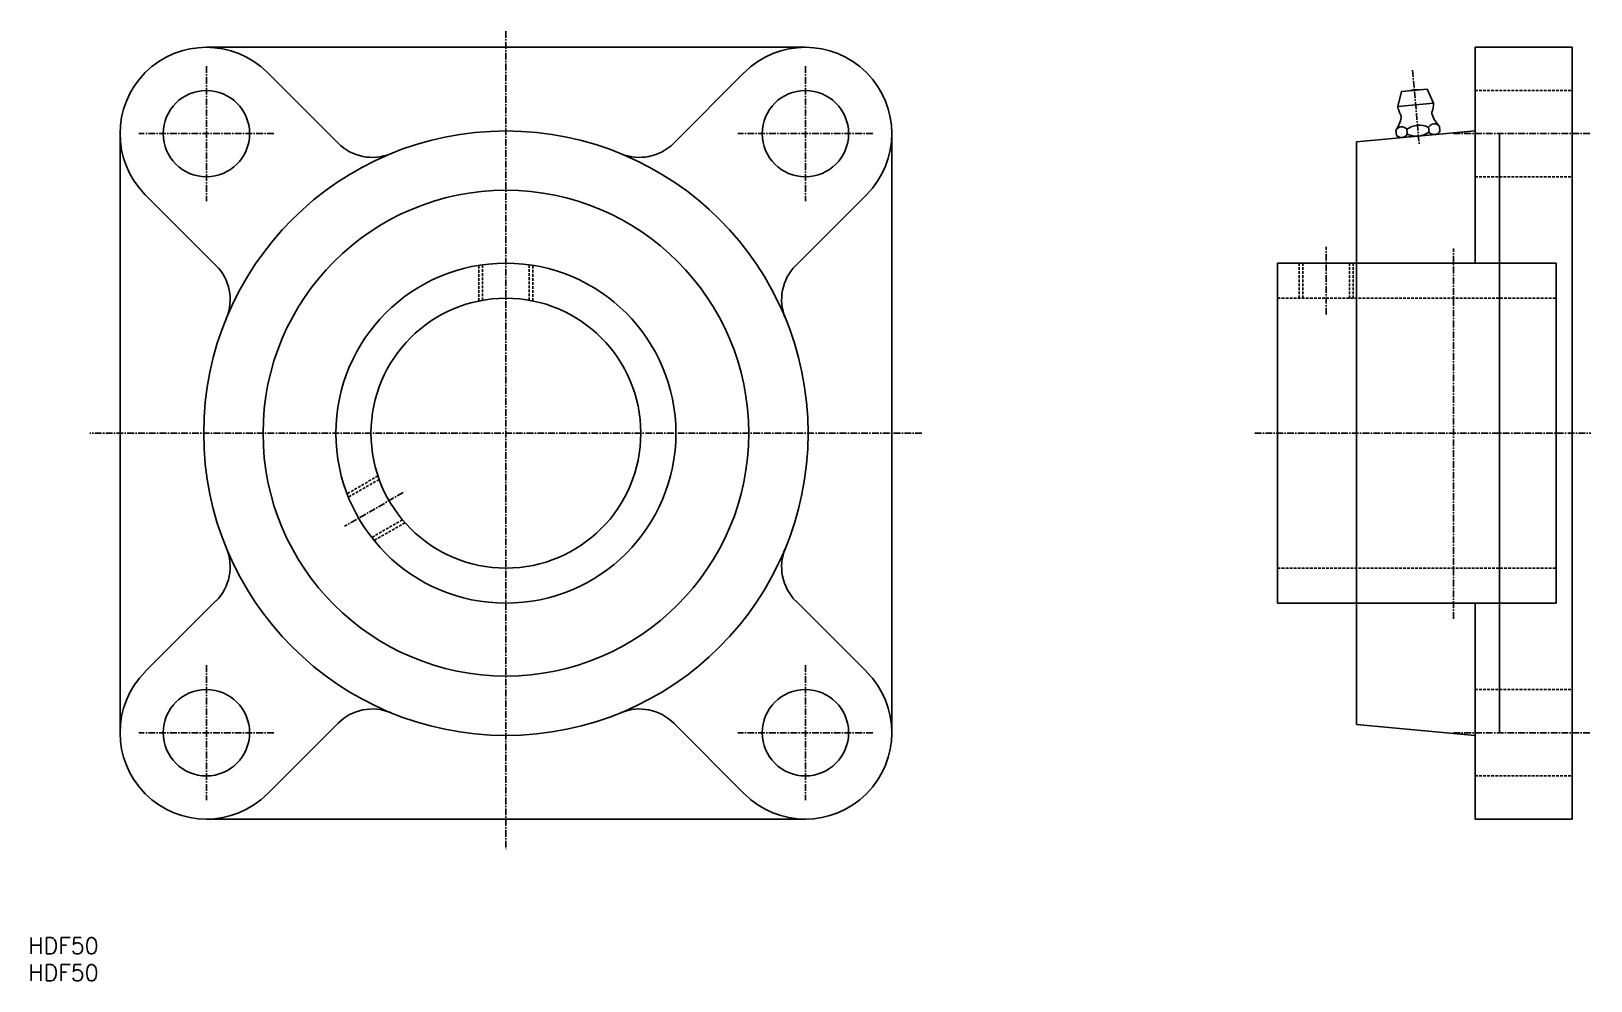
# Model space of a CAD drawing. Extents: x 45 to 334, y 37 to 213.
import ezdxf
from ezdxf.enums import TextEntityAlignment as Align

# ---------------------------------------------------------------- set-up
doc = ezdxf.new("R2010")
doc.units = 0
doc.linetypes.add('CENTER', pattern=[2, 1.25, -0.25, 0.25, -0.25])
doc.linetypes.add('DASHED', pattern=[0.75, 0.5, -0.25])
doc.layers.get('0').update_dxf_attribs({"linetype": 'CONTINUOUS'})
doc.layers.add('CENTER', color=1, linetype='CENTER')
doc.styles.get("Standard").update_dxf_attribs({"font": 'txt.shx', "bigfont": 'extfont.shx'})

msp = doc.modelspace()

# ---------------------------------------------------------------- linework, layer by layer
at = {"color": 7, "linetype": 'CONTINUOUS'}
for p, q in [((77.76, 210.26), (188.76, 210.26)), ((312.86, 210.26), (330.86, 210.26)), ((312.86, 210.26), (312.86, 170.26)), ((330.86, 210.26), (330.86, 67.26)), ((102.16, 192.48), (89.07, 205.58)), ((177.44, 205.58), (164.35, 192.48)), ((299.2, 202.06), (303.98, 202.49)), ((303.98, 202.49), (305.12, 199.89)), ((298.55, 199.29), (299.2, 202.06)), ((298.55, 199.29), (305.12, 199.89)), ((61.76, 83.26), (61.76, 194.26)), ((204.76, 83.26), (204.76, 194.26)), ((290.86, 192.76), (312.86, 194.76)), ((298.19, 194.91), (298.28, 193.97)), ((299.07, 193.52), (305.64, 194.11)), ((300.21, 195.1), (300.29, 194.16)), ((302.36, 193.81), (302.36, 193.81)), ((302.36, 193.81), (302.36, 193.81)), ((304.24, 195.46), (304.33, 194.52)), ((306.26, 195.64), (306.34, 194.7)), ((317.36, 194.26), (317.36, 83.26)), ((290.86, 84.76), (290.86, 192.76)), ((66.44, 182.95), (79.54, 169.86)), ((186.98, 169.86), (200.07, 182.95)), ((276.26, 170.26), (327.86, 170.26)), ((276.26, 107.26), (276.26, 170.26)), ((327.86, 107.26), (327.86, 170.26)), ((79.54, 107.67), (66.44, 94.58)), ((200.07, 94.58), (186.98, 107.67)), ((327.86, 107.26), (276.26, 107.26)), ((312.86, 67.26), (312.86, 107.26)), ((89.07, 71.95), (102.16, 85.04)), ((164.35, 85.04), (177.44, 71.95)), ((312.86, 82.76), (290.86, 84.76)), ((77.76, 67.26), (188.76, 67.26)), ((330.86, 67.26), (312.86, 67.26))]:
    msp.add_line(p, q, dxfattribs=at)
at = {"color": 3, "linetype": 'DASHED'}
for p, q in [((312.86, 202.26), (330.86, 202.26)), ((312.86, 186.26), (330.86, 186.26)), ((128.24, 163.25), (128.24, 169.86)), ((128.92, 163.38), (128.92, 169.96)), ((137.56, 163.39), (137.56, 169.97)), ((138.24, 163.26), (138.24, 169.87)), ((280.26, 163.76), (280.26, 170.26)), ((280.93, 163.76), (280.93, 170.26)), ((289.58, 163.76), (289.58, 170.26)), ((290.26, 163.76), (290.26, 170.26)), ((276.26, 163.76), (327.86, 163.76)), ((109.54, 130.84), (103.82, 127.54)), ((109.77, 130.19), (104.07, 126.9)), ((114.1, 122.71), (108.4, 119.42)), ((114.54, 122.18), (108.82, 118.88)), ((276.26, 113.76), (327.86, 113.76)), ((312.86, 91.26), (330.86, 91.26)), ((312.86, 75.26), (330.86, 75.26))]:
    msp.add_line(p, q, dxfattribs=at)
at = {"color": 7, "linetype": 'CONTINUOUS'}
for centre, radius in [((77.76, 194.26), 8), ((188.76, 194.26), 8), ((133.26, 138.76), 56), ((133.26, 138.76), 45), ((133.26, 138.76), 31.5), ((133.26, 138.76), 25), ((77.76, 83.26), 8), ((188.76, 83.26), 8)]:
    msp.add_circle(centre, radius, dxfattribs=at)
for centre, radius, start, end in [((77.76, 194.26), 16, 45, 225), ((188.76, 194.26), 16, 315, 135), ((301.87, 199.2), 3.2, 79.7857, 110.5433), ((301.84, 199.59), 3.3, 338.1138, 5.1645), ((293.25, 198.31), 6, 325.502, 349.9328), ((301.84, 199.59), 3.3, 185.1645, 212.2152), ((298.37, 197.4), 0.8, 349.9319, 32.2341), ((305.64, 198.06), 0.8, 158.0949, 200.3971), ((310.51, 199.87), 6, 200.3962, 224.827), ((299.42, 194.09), 1.48, 111.7554, 146.2926), ((299.34, 195), 1.48, 224.0471, 258.5736), ((299.25, 194.44), 1.1, 80.2059, 110.1231), ((299.14, 194.07), 1.48, 44.0364, 78.5736), ((299.06, 194.98), 1.48, 291.7554, 326.2928), ((303.17, 190.52), 5.45, 111.7454, 122.8902), ((302.39, 199.19), 5.44, 247.4389, 258.5836), ((302.54, 191.78), 4.04, 80.2146, 110.1144), ((301.99, 197.83), 4.04, 260.2146, 290.1144), ((302.15, 190.42), 5.44, 67.4346, 78.5836), ((301.37, 199.1), 5.45, 291.7454, 302.8944), ((305.47, 194.64), 1.48, 111.7554, 146.2926), ((305.39, 195.55), 1.48, 224.0471, 258.5736), ((305.3, 194.98), 1.1, 80.2059, 110.1231), ((305.28, 195.18), 1.1, 260.2059, 290.1231), ((305.2, 194.61), 1.48, 44.0364, 78.5736), ((305.11, 195.52), 1.48, 291.7554, 326.2928), ((108.5, 198.82), 8.96, 225, 292.4037), ((158.02, 198.82), 8.96, 247.5963, 315), ((299.23, 194.63), 1.1, 260.2059, 290.1231), ((73.2, 163.52), 8.96, 337.5963, 45), ((193.31, 163.52), 8.96, 135, 202.4037), ((73.2, 114), 8.96, 315, 22.4037), ((193.31, 114), 8.96, 157.5963, 225), ((77.76, 83.26), 16, 135, 315), ((188.76, 83.26), 16, 225, 45), ((108.5, 78.7), 8.96, 67.5963, 135), ((158.02, 78.7), 8.96, 45, 112.4037)]:
    msp.add_arc(centre, radius, start, end, dxfattribs=at)
at = {"layer": 'CENTER', "color": 1, "linetype": 'CENTER'}
for p, q in [((133.26, 213.24), (133.26, 61.67)), ((77.76, 206.76), (77.76, 181.76)), ((188.76, 206.76), (188.76, 181.76)), ((301.25, 206.04), (302.49, 192.36)), ((90.26, 194.26), (65.26, 194.26)), ((201.26, 194.26), (176.26, 194.26)), ((308.86, 194.26), (334.3, 194.26)), ((285.26, 160.76), (285.26, 173.26)), ((308.86, 104.37), (308.86, 172.95)), ((210.35, 138.76), (56.16, 138.76)), ((272.01, 138.76), (334.3, 138.76)), ((114.21, 127.76), (103.38, 121.51)), ((77.76, 95.76), (77.76, 70.76)), ((188.76, 95.76), (188.76, 70.76)), ((90.26, 83.26), (65.26, 83.26)), ((201.26, 83.26), (176.26, 83.26)), ((308.86, 83.26), (334.3, 83.26))]:
    msp.add_line(p, q, dxfattribs=at)

# ---------------------------------------------------------------- texts
at = {"color": 7, "linetype": 'CONTINUOUS'}
for p in [(44.78, 43.8), (44.78, 38.8)]:
    msp.add_text('HDF50', height=3, dxfattribs=at).set_placement(p, align=Align.MIDDLE_LEFT)

doc.saveas('drawing.dxf')
